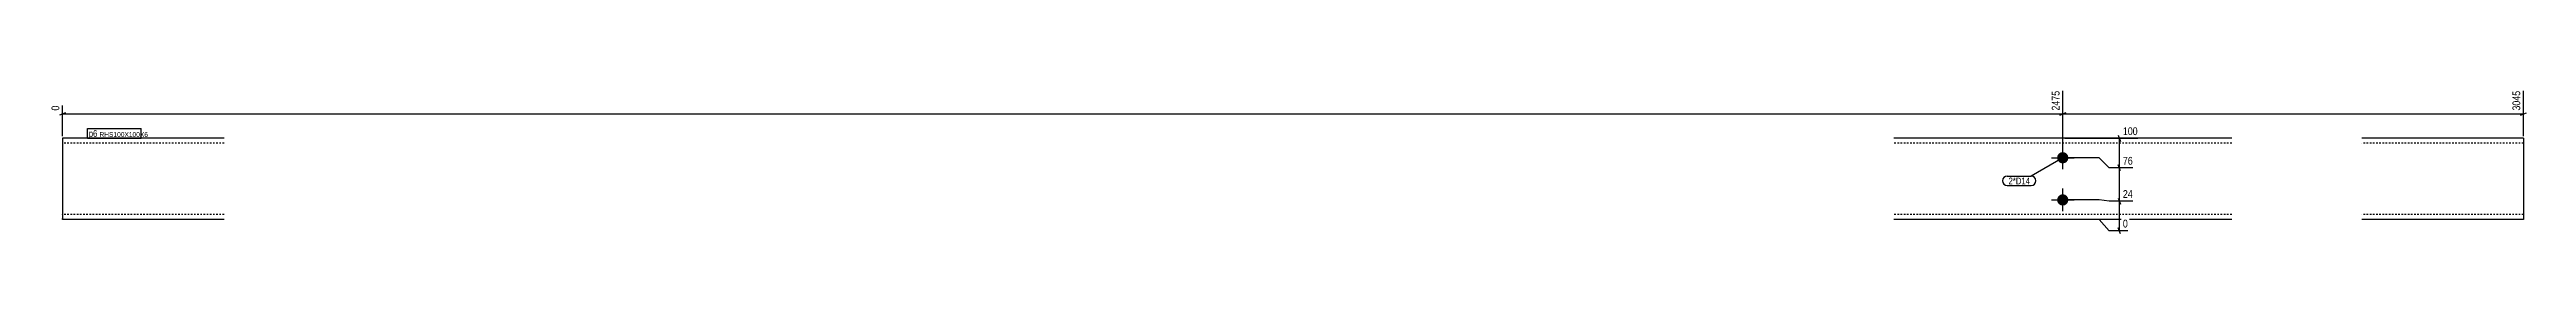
# Model space of a CAD drawing. Header units: millimetres. Extents: x 5 to 11973, y 8 to 186.
# Drawn here: x 5 to 3070, y 8 to 186 of the extents above; entities that cross this region are included whole.
import ezdxf

# ---------------------------------------------------------------- set-up
doc = ezdxf.new("R2010")
doc.units = ezdxf.units.MM
doc.linetypes.add('DXK_LINE_DOT2', pattern=[3.9198, 1.9599, -1.9599])
for name, color, linetype in [('MÅLSÆTNING', 7, 'Continuous'), ('STÅL', 7, 'Continuous'), ('TEKST', 7, 'Continuous')]:
    doc.layers.add(name, color=color, linetype=linetype)
doc.styles.add('Arial Narrow', font='ARIALN.TTF', dxfattribs={"height": 0.2})

msp = doc.modelspace()

# ---------------------------------------------------------------- hatches: boundary and pattern name
at = {"layer": 'STÅL', "linetype": 'Continuous'}
for points in [[(2496.5, 108.3, -1), (2496.5, 94.3, -1)], [(2496.5, 56.3, -1), (2496.5, 42.3, -1)]]:
    msp.add_hatch(color=3, dxfattribs=at).paths.add_polyline_path(points)

# ---------------------------------------------------------------- linework, layer by layer
at = {"layer": 'MÅLSÆTNING', "color": 7, "linetype": 'Continuous'}
for p, q in [((25.3, 156.8), (17.8, 153.8)), ((21.5, 127.8), (21.5, 165.6)), ((21.5, 155.3), (2496.5, 155.3)), ((2500.3, 156.8), (2492.8, 153.8)), ((2492.8, 153.8), (2500.3, 156.8)), ((2496.5, 103.8), (2496.5, 183.9)), ((2496.5, 103.8), (2496.5, 183.9)), ((2496.5, 155.3), (3066.5, 155.3)), ((3062.8, 153.8), (3070.3, 156.8)), ((3066.5, 127.8), (3066.5, 183.9)), ((2499, 125.3), (2589.2, 125.3)), ((2565.1, 129), (2568.1, 121.5)), ((2566.6, 88.8), (2566.6, 125.3)), ((2541.6, 101.3), (2499, 101.3)), ((2541.6, 101.3), (2499, 101.3)), ((2554.1, 88.8), (2541.6, 101.3)), ((2554.1, 88.8), (2541.6, 101.3)), ((2568.1, 85), (2565.1, 92.5)), ((2568.1, 85), (2565.1, 92.5)), ((2583.1, 88.8), (2554.1, 88.8)), ((2583.1, 88.8), (2554.1, 88.8)), ((2541.6, 49.3), (2499, 49.3)), ((2541.6, 49.3), (2499, 49.3)), ((2554.1, 47.8), (2541.6, 49.3)), ((2583.1, 47.8), (2554.1, 47.8)), ((2565.1, 51.5), (2568.1, 44)), ((2566.6, 11.3), (2566.6, 47.8)), ((2541.6, 25.3), (2499, 25.3)), ((2554.1, 11.3), (2541.6, 25.3)), ((2577, 11.3), (2554.1, 11.3)), ((2568.1, 7.5), (2565.1, 15))]:
    msp.add_line(p, q, dxfattribs=at)
at = {"layer": 'STÅL', "color": 2, "linetype": 'Continuous'}
for p, q in [((221.5, 125.3), (21.5, 125.3)), ((21.5, 125.3), (21.5, 26.2)), ((2705.5, 125.3), (2287.5, 125.3)), ((3066.5, 125.3), (2866.5, 125.3)), ((3066.5, 125.3), (3066.5, 25.3)), ((21.5, 25.3), (21.5, 26.2)), ((221.5, 25.3), (21.5, 25.3)), ((2705.5, 25.3), (2287.5, 25.3)), ((3066.5, 25.3), (2866.5, 25.3))]:
    msp.add_line(p, q, dxfattribs=at)
at = {"layer": 'STÅL', "color": 7, "linetype": 'DXK_LINE_DOT2'}
for p, q in [((221.5, 119.3), (21.5, 119.3)), ((2705.5, 119.3), (2287.5, 119.3)), ((3066.5, 119.3), (2866.5, 119.3)), ((21.5, 31.3), (21.5, 31.7)), ((221.5, 31.3), (21.5, 31.3)), ((2705.5, 31.3), (2287.5, 31.3)), ((3066.5, 31.3), (2866.5, 31.3)), ((3066.5, 31.3), (3066.5, 31.7))]:
    msp.add_line(p, q, dxfattribs=at)
at = {"layer": 'STÅL', "color": 3, "linetype": 'Continuous'}
for p, q in [((2482.5, 101.3), (2510.5, 101.3)), ((2496.5, 87.3), (2496.5, 115.3)), ((2496.5, 35.3), (2496.5, 63.3)), ((2482.5, 49.3), (2510.5, 49.3))]:
    msp.add_line(p, q, dxfattribs=at)

# ---------------------------------------------------------------- wipeouts: each hides what was drawn before it
at = {"color": 0}
msp.add_wipeout([(2456, 68.5), (2456, 77.3), (2429.4, 77.3), (2429.4, 68.5)], dxfattribs=at).dxf.layer = 'TEKST'

# ---------------------------------------------------------------- next in the draw order: wipeouts: each hides what was drawn before it
at = {"color": 0, "linetype": 'Continuous'}
for points in [[(2494.5, 185.9), (2480.5, 185.9), (2480.5, 157.5), (2494.5, 157.5)], [(3064.5, 185.9), (3050.5, 185.9), (3050.5, 157.5), (3064.5, 157.5)], [(19.5, 167.6), (5.5, 167.6), (5.5, 157.5), (19.5, 157.5)], [(2591.2, 127.3), (2591.2, 141.3), (2568.9, 141.3), (2568.9, 127.3)], [(2585.1, 49.8), (2585.1, 63.8), (2568.9, 63.8), (2568.9, 49.8)], [(2579, 13.3), (2579, 27.3), (2568.9, 27.3), (2568.9, 13.3)]]:
    msp.add_wipeout(points, dxfattribs=at).dxf.layer = 'MÅLSÆTNING'
at = {"color": 0}
for points in [[(64.7, 127), (64.7, 135.8), (54, 135.8), (54, 127)], [(2456, 68.5), (2456, 77.3), (2429.4, 77.3), (2429.4, 68.5)]]:
    msp.add_wipeout(points, dxfattribs=at).dxf.layer = 'TEKST'

# ---------------------------------------------------------------- next in the draw order: linework, layer by layer
at = {"layer": 'MÅLSÆTNING', "color": 7, "linetype": 'Continuous'}
for p, q in [((2566.6, 47.8), (2566.6, 88.8)), ((2554.1, 47.8), (2541.6, 49.3)), ((2583.1, 47.8), (2554.1, 47.8)), ((2565.1, 51.5), (2568.1, 44))]:
    msp.add_line(p, q, dxfattribs=at)
at = {"layer": 'TEKST', "color": 7, "linetype": 'Continuous'}
for p, q in [((2496.5, 101.3), (2457.5, 78.8)), ((2427.9, 78.8), (2457.5, 78.8)), ((2427.9, 67), (2457.5, 67))]:
    msp.add_line(p, q, dxfattribs=at)
for centre, radius, start, end in [((2427.9, 72.9), 5.87, 90, 270), ((2457.5, 72.9), 5.88, 270, 90)]:
    msp.add_arc(centre, radius, start, end, dxfattribs=at)

# ---------------------------------------------------------------- next in the draw order: texts
at = {"layer": 'MÅLSÆTNING', "color": 3, "linetype": 'Continuous', "style": 'Arial Narrow'}
for s, p in [('0', (17.5, 159.5)), ('2475', (2492.5, 159.5)), ('3045', (3062.5, 159.5))]:
    msp.add_text(s, height=9.54, rotation=90.0002, dxfattribs=at).set_placement(p)
for s, p in [('100', (2570.9, 129.3)), ('24', (2570.9, 51.8)), ('0', (2570.9, 15.3))]:
    msp.add_text(s, height=9.54, dxfattribs=at).set_placement(p)
at = {"layer": 'TEKST', "color": 3, "style": 'Arial Narrow'}
msp.add_text('2*D14', height=8.35, dxfattribs=at).set_placement((2429.4, 68.5))

# ---------------------------------------------------------------- next in the draw order: wipeouts: each hides what was drawn before it
at = {"color": 0}
msp.add_wipeout([(64.7, 127), (64.7, 135.8), (54, 135.8), (54, 127)], dxfattribs=at).dxf.layer = 'TEKST'

# ---------------------------------------------------------------- next in the draw order: wipeouts: each hides what was drawn before it
at = {"color": 0, "linetype": 'Continuous'}
msp.add_wipeout([(2585.1, 90.8), (2585.1, 104.8), (2568.9, 104.8), (2568.9, 90.8)], dxfattribs=at).dxf.layer = 'MÅLSÆTNING'
at = {"color": 0}
msp.add_wipeout([(117.5, 127), (117.5, 133.3), (67.3, 133.3), (67.3, 127)], dxfattribs=at).dxf.layer = 'TEKST'

# ---------------------------------------------------------------- next in the draw order: texts
at = {"layer": 'MÅLSÆTNING', "color": 3, "linetype": 'Continuous', "style": 'Arial Narrow'}
msp.add_text('76', height=9.54, dxfattribs=at).set_placement((2570.9, 92.8))

# ---------------------------------------------------------------- next in the draw order: wipeouts: each hides what was drawn before it
at = {"color": 0}
msp.add_wipeout([(117.5, 127), (117.5, 133.3), (67.3, 133.3), (67.3, 127)], dxfattribs=at).dxf.layer = 'TEKST'

# ---------------------------------------------------------------- next in the draw order: linework, layer by layer
at = {"layer": 'TEKST', "color": 7, "linetype": 'Continuous'}
for p, q in [((52.5, 137.3), (119, 137.3)), ((52.5, 125.5), (52.5, 137.3)), ((52.5, 125.5), (119, 125.5)), ((119, 125.5), (119, 137.3))]:
    msp.add_line(p, q, dxfattribs=at)

# ---------------------------------------------------------------- next in the draw order: texts
at = {"layer": 'TEKST', "color": 3, "style": 'Arial Narrow'}
for s, height, p in [('p6', 8.35, (54, 127)), ('RHS100X100X6', 5.965, (67.3, 127))]:
    msp.add_text(s, height=height, dxfattribs=at).set_placement(p)

doc.saveas('drawing.dxf')
